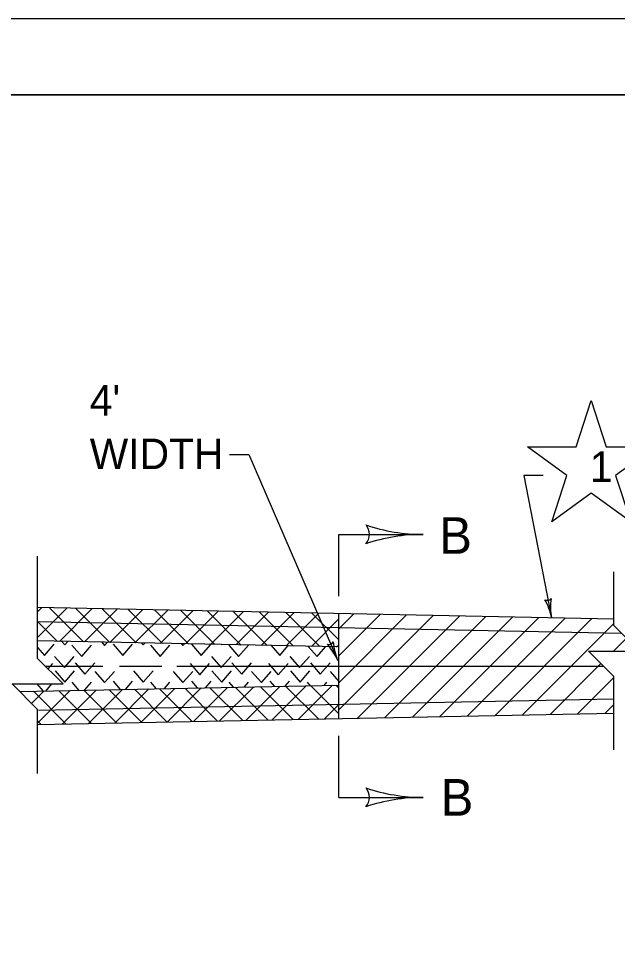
# Model space of a CAD drawing. Extents: x 998.4 to 1037, y 999 to 1022.8.
# Drawn here: x 1015.99 to 1019.92, y 1015.93 to 1022 of the extents above; entities that cross this region are included whole.
import ezdxf

# ---------------------------------------------------------------- set-up
doc = ezdxf.new("R2010")
doc.units = 0
for name, color, linetype in [('Level 1', 7, 'Continuous'), ('Level 10', 7, 'Continuous'), ('Level 11', 7, 'Continuous'), ('Level 14', 7, 'Continuous')]:
    doc.layers.add(name, color=color, linetype=linetype)

msp = doc.modelspace()

# ---------------------------------------------------------------- linework, layer by layer
at = {"layer": 'Level 1'}
for p, q in [((1017.3773, 1019.1458), (1017.5023, 1019.1458)), ((1017.5023, 1019.1458), (1018.087, 1017.7957)), ((1019.4313, 1019.0075), (1019.3063, 1019.0075)), ((1019.3063, 1019.0075), (1019.4871, 1018.0755)), ((1018.0933, 1018.2176), (1018.0933, 1018.6222)), ((1018.0933, 1018.6222), (1018.646, 1018.6222)), ((1018.0933, 1018.2176), (1018.0933, 1018.6222)), ((1018.0933, 1018.6222), (1018.646, 1018.6222)), ((1019.8958, 1018.0673), (1016.1193, 1018.1428)), ((1019.8958, 1018.0673), (1016.1193, 1018.1428)), ((1016.1193, 1018.1156), (1016.146, 1018.1423)), ((1016.1193, 1018.1156), (1016.146, 1018.1423)), ((1016.1193, 1017.9472), (1016.3111, 1018.1389)), ((1016.1193, 1017.9472), (1016.3111, 1018.1389)), ((1016.1979, 1018.1413), (1016.4211, 1017.9181)), ((1016.1979, 1018.1413), (1016.4211, 1017.9181)), ((1016.2618, 1017.9213), (1016.4763, 1018.1357)), ((1016.2618, 1017.9213), (1016.4763, 1018.1357)), ((1016.3698, 1018.1378), (1016.5929, 1017.9147)), ((1016.3698, 1018.1378), (1016.5929, 1017.9147)), ((1016.427, 1017.918), (1016.6414, 1018.1323)), ((1016.427, 1017.918), (1016.6414, 1018.1323)), ((1016.5418, 1018.1343), (1016.7648, 1017.9113)), ((1016.5418, 1018.1343), (1016.7648, 1017.9113)), ((1016.5922, 1017.9147), (1016.8065, 1018.129)), ((1016.5922, 1017.9147), (1016.8065, 1018.129)), ((1016.7136, 1018.1309), (1016.9367, 1017.9078)), ((1016.7136, 1018.1309), (1016.9367, 1017.9078)), ((1016.7573, 1017.9114), (1016.9718, 1018.1258)), ((1016.7573, 1017.9114), (1016.9718, 1018.1258)), ((1016.8854, 1018.1275), (1017.1086, 1017.9043)), ((1016.8854, 1018.1275), (1017.1086, 1017.9043)), ((1016.9225, 1017.9081), (1017.1368, 1018.1224)), ((1016.9225, 1017.9081), (1017.1368, 1018.1224)), ((1017.0574, 1018.124), (1017.2805, 1017.9009)), ((1017.0574, 1018.124), (1017.2805, 1017.9009)), ((1017.0876, 1017.9048), (1017.302, 1018.1192)), ((1017.0876, 1017.9048), (1017.302, 1018.1192)), ((1017.2293, 1018.1206), (1017.4523, 1017.8975)), ((1017.2293, 1018.1206), (1017.4523, 1017.8975)), ((1017.2528, 1017.9015), (1017.4672, 1018.1158)), ((1017.2528, 1017.9015), (1017.4672, 1018.1158)), ((1017.4011, 1018.1172), (1017.6242, 1017.8941)), ((1017.4011, 1018.1172), (1017.6242, 1017.8941)), ((1017.4179, 1017.8982), (1017.6323, 1018.1125)), ((1017.4179, 1017.8982), (1017.6323, 1018.1125)), ((1017.5731, 1018.1137), (1017.7961, 1017.8907)), ((1017.5731, 1018.1137), (1017.7961, 1017.8907)), ((1017.5831, 1017.8949), (1017.7974, 1018.1093)), ((1017.5831, 1017.8949), (1017.7974, 1018.1093)), ((1017.7449, 1018.1103), (1017.9679, 1017.8873)), ((1017.7449, 1018.1103), (1017.9679, 1017.8873)), ((1017.7483, 1017.8916), (1017.9626, 1018.1059)), ((1017.7483, 1017.8916), (1017.9626, 1018.1059)), ((1017.9168, 1018.1068), (1018.0933, 1017.9305)), ((1017.9168, 1018.1068), (1018.0933, 1017.9305)), ((1018.0887, 1018.1034), (1018.0933, 1018.0989)), ((1018.0887, 1018.1034), (1018.0933, 1018.0989)), ((1018.0933, 1017.4159), (1018.0933, 1018.1033)), ((1018.0933, 1017.4159), (1018.0933, 1018.1033)), ((1018.0933, 1018.004), (1018.1906, 1018.1013)), ((1018.0933, 1018.004), (1018.1906, 1018.1013)), ((1018.0933, 1017.8273), (1018.3638, 1018.0979)), ((1018.0933, 1017.8273), (1018.3638, 1018.0979)), ((1018.0933, 1017.6505), (1018.5372, 1018.0944)), ((1018.0933, 1017.6505), (1018.5372, 1018.0944)), ((1016.1193, 1018.0514), (1016.2492, 1017.9215)), ((1016.1193, 1018.0514), (1016.2492, 1017.9215)), ((1019.9482, 1017.9726), (1016.1193, 1018.0491)), ((1019.9482, 1017.9726), (1016.1193, 1018.0491)), ((1017.9134, 1017.8883), (1018.0933, 1018.0682)), ((1017.9134, 1017.8883), (1018.0933, 1018.0682)), ((1018.0933, 1017.4737), (1018.7106, 1018.091)), ((1018.0933, 1017.4737), (1018.7106, 1018.091)), ((1018.2146, 1017.4183), (1018.8838, 1018.0875)), ((1018.2146, 1017.4183), (1018.8838, 1018.0875)), ((1018.395, 1017.4219), (1019.0571, 1018.084)), ((1018.395, 1017.4219), (1019.0571, 1018.084)), ((1018.5754, 1017.4255), (1019.2305, 1018.0806)), ((1018.5754, 1017.4255), (1019.2305, 1018.0806)), ((1018.7558, 1017.4292), (1019.4037, 1018.0771)), ((1018.7558, 1017.4292), (1019.4037, 1018.0771)), ((1018.9362, 1017.4328), (1019.5771, 1018.0737)), ((1018.9362, 1017.4328), (1019.5771, 1018.0737)), ((1019.1166, 1017.4363), (1019.7504, 1018.0702)), ((1019.1166, 1017.4363), (1019.7504, 1018.0702)), ((1019.2969, 1017.44), (1019.8958, 1018.0388)), ((1019.2969, 1017.44), (1019.8958, 1018.0388)), ((1018.0933, 1017.8848), (1016.1193, 1017.9242)), ((1018.0933, 1017.8848), (1016.1193, 1017.9242)), ((1019.8921, 1017.8583), (1019.9773, 1017.9435)), ((1019.8921, 1017.8583), (1019.9773, 1017.9435)), ((1016.164, 1017.8293), (1016.2283, 1017.9031)), ((1016.164, 1017.8293), (1016.2283, 1017.9031)), ((1016.3441, 1017.8968), (1016.4083, 1017.8231)), ((1016.3441, 1017.8968), (1016.4083, 1017.8231)), ((1016.4083, 1017.8231), (1016.4726, 1017.8968)), ((1016.4083, 1017.8231), (1016.4726, 1017.8968)), ((1016.6137, 1017.9031), (1016.6779, 1017.8293)), ((1016.6137, 1017.9031), (1016.6779, 1017.8293)), ((1016.6779, 1017.8293), (1016.7422, 1017.9031)), ((1016.6779, 1017.8293), (1016.7422, 1017.9031)), ((1016.858, 1017.8968), (1016.9223, 1017.8231)), ((1016.858, 1017.8968), (1016.9223, 1017.8231)), ((1016.9223, 1017.8231), (1016.9865, 1017.8968)), ((1016.9223, 1017.8231), (1016.9865, 1017.8968)), ((1017.3719, 1017.8968), (1017.4362, 1017.8231)), ((1017.3719, 1017.8968), (1017.4362, 1017.8231)), ((1018.0786, 1017.885), (1018.0933, 1017.8997)), ((1018.0786, 1017.885), (1018.0933, 1017.8997)), ((1016.2304, 1017.8231), (1016.2947, 1017.7493)), ((1016.2304, 1017.8231), (1016.2947, 1017.7493)), ((1016.2947, 1017.7493), (1016.3588, 1017.8231)), ((1016.2947, 1017.7493), (1016.3588, 1017.8231)), ((1017.2583, 1017.8231), (1017.3225, 1017.7493)), ((1017.2583, 1017.8231), (1017.3225, 1017.7493)), ((1017.3225, 1017.7493), (1017.3867, 1017.8231)), ((1017.3225, 1017.7493), (1017.3867, 1017.8231)), ((1017.7722, 1017.8231), (1017.8364, 1017.7493)), ((1017.7722, 1017.8231), (1017.8364, 1017.7493)), ((1017.8364, 1017.7493), (1017.9006, 1017.8231)), ((1017.8364, 1017.7493), (1017.9006, 1017.8231)), ((1016.1691, 1017.7598), (1016.5467, 1017.7598)), ((1016.1691, 1017.7598), (1016.5467, 1017.7598)), ((1016.2978, 1017.6546), (1016.362, 1017.7283)), ((1016.2978, 1017.6546), (1016.362, 1017.7283)), ((1016.3652, 1017.7809), (1016.4294, 1017.7073)), ((1016.3652, 1017.7809), (1016.4294, 1017.7073)), ((1016.4294, 1017.7073), (1016.4937, 1017.7809)), ((1016.4294, 1017.7073), (1016.4937, 1017.7809)), ((1016.6568, 1017.7598), (1016.9342, 1017.7598)), ((1016.6568, 1017.7598), (1016.9342, 1017.7598)), ((1016.7475, 1017.7283), (1016.8117, 1017.6546)), ((1016.7475, 1017.7283), (1016.8117, 1017.6546)), ((1016.8117, 1017.6546), (1016.8759, 1017.7283)), ((1016.8117, 1017.6546), (1016.8759, 1017.7283)), ((1017.032, 1017.7598), (1019.8276, 1017.7598)), ((1017.032, 1017.7598), (1019.8276, 1017.7598)), ((1017.1182, 1017.7757), (1017.1824, 1017.7019)), ((1017.1182, 1017.7757), (1017.1824, 1017.7019)), ((1017.1824, 1017.7019), (1017.2466, 1017.7757)), ((1017.1824, 1017.7019), (1017.2466, 1017.7757)), ((1017.2614, 1017.7283), (1017.3256, 1017.6546)), ((1017.2614, 1017.7283), (1017.3256, 1017.6546)), ((1017.3256, 1017.6546), (1017.3898, 1017.7283)), ((1017.3256, 1017.6546), (1017.3898, 1017.7283)), ((1017.393, 1017.7809), (1017.4573, 1017.7073)), ((1017.393, 1017.7809), (1017.4573, 1017.7073)), ((1017.4573, 1017.7073), (1017.5215, 1017.7809)), ((1017.4573, 1017.7073), (1017.5215, 1017.7809)), ((1017.6321, 1017.7757), (1017.6963, 1017.7019)), ((1017.6321, 1017.7757), (1017.6963, 1017.7019)), ((1017.6963, 1017.7019), (1017.7605, 1017.7757)), ((1017.6963, 1017.7019), (1017.7605, 1017.7757)), ((1017.7753, 1017.7283), (1017.8395, 1017.6546)), ((1017.7753, 1017.7283), (1017.8395, 1017.6546)), ((1017.8395, 1017.6546), (1017.9038, 1017.7283)), ((1017.8395, 1017.6546), (1017.9038, 1017.7283)), ((1017.9069, 1017.7809), (1017.9712, 1017.7073)), ((1017.9069, 1017.7809), (1017.9712, 1017.7073)), ((1017.9712, 1017.7073), (1018.0354, 1017.7809)), ((1017.9712, 1017.7073), (1018.0354, 1017.7809)), ((1019.4773, 1017.4436), (1019.8105, 1017.7768)), ((1019.4773, 1017.4436), (1019.8105, 1017.7768)), ((1016.4937, 1017.7251), (1016.5579, 1017.6514)), ((1016.4937, 1017.7251), (1016.5579, 1017.6514)), ((1016.5579, 1017.6514), (1016.6222, 1017.7251)), ((1016.5579, 1017.6514), (1016.6222, 1017.7251)), ((1017.0076, 1017.7251), (1017.0718, 1017.6514)), ((1017.0076, 1017.7251), (1017.0718, 1017.6514)), ((1017.0718, 1017.6514), (1017.1361, 1017.7251)), ((1017.0718, 1017.6514), (1017.1361, 1017.7251)), ((1017.5215, 1017.7251), (1017.5858, 1017.6514)), ((1017.5215, 1017.7251), (1017.5858, 1017.6514)), ((1017.5858, 1017.6514), (1017.65, 1017.7251)), ((1017.5858, 1017.6514), (1017.65, 1017.7251)), ((1019.6578, 1017.4472), (1019.8958, 1017.6852)), ((1019.6578, 1017.4472), (1019.8958, 1017.6852)), ((1016.0026, 1017.5929), (1018.0933, 1017.6348)), ((1016.0026, 1017.5929), (1018.0933, 1017.6348)), ((1016.6243, 1017.3865), (1016.8476, 1017.6098)), ((1016.6243, 1017.3865), (1016.8476, 1017.6098)), ((1016.7533, 1017.6079), (1016.9679, 1017.3933)), ((1016.7533, 1017.6079), (1016.9679, 1017.3933)), ((1016.7963, 1017.3899), (1017.0195, 1017.6133)), ((1016.7963, 1017.3899), (1017.0195, 1017.6133)), ((1016.9185, 1017.6112), (1017.133, 1017.3967)), ((1016.9185, 1017.6112), (1017.133, 1017.3967)), ((1016.9681, 1017.3933), (1017.1914, 1017.6167)), ((1016.9681, 1017.3933), (1017.1914, 1017.6167)), ((1017.0836, 1017.6145), (1017.2981, 1017.4)), ((1017.0836, 1017.6145), (1017.2981, 1017.4)), ((1017.14, 1017.3968), (1017.3633, 1017.6201)), ((1017.14, 1017.3968), (1017.3633, 1017.6201)), ((1017.2488, 1017.6178), (1017.4633, 1017.4033)), ((1017.2488, 1017.6178), (1017.4633, 1017.4033)), ((1017.3119, 1017.4003), (1017.5353, 1017.6236)), ((1017.3119, 1017.4003), (1017.5353, 1017.6236)), ((1017.4139, 1017.6211), (1017.6284, 1017.4066)), ((1017.4139, 1017.6211), (1017.6284, 1017.4066)), ((1017.4838, 1017.4037), (1017.7071, 1017.627)), ((1017.4838, 1017.4037), (1017.7071, 1017.627)), ((1017.579, 1017.6244), (1017.7935, 1017.4099)), ((1017.579, 1017.6244), (1017.7935, 1017.4099)), ((1017.6557, 1017.4071), (1017.879, 1017.6304)), ((1017.6557, 1017.4071), (1017.879, 1017.6304)), ((1017.7442, 1017.6278), (1017.9588, 1017.4132)), ((1017.7442, 1017.6278), (1017.9588, 1017.4132)), ((1017.8276, 1017.4106), (1018.0508, 1017.6338)), ((1017.8276, 1017.4106), (1018.0508, 1017.6338)), ((1017.9093, 1017.631), (1018.0933, 1017.4472)), ((1017.9093, 1017.631), (1018.0933, 1017.4472)), ((1018.0745, 1017.6343), (1018.0933, 1017.6157)), ((1018.0745, 1017.6343), (1018.0933, 1017.6157)), ((1016.0798, 1017.5157), (1016.1601, 1017.596)), ((1016.0798, 1017.5157), (1016.1601, 1017.596)), ((1016.0928, 1017.5947), (1016.3073, 1017.3802)), ((1016.0928, 1017.5947), (1016.3073, 1017.3802)), ((1016.12, 1017.3875), (1016.332, 1017.5995)), ((1016.12, 1017.3875), (1016.332, 1017.5995)), ((1016.1252, 1017.4703), (1019.8958, 1017.5458)), ((1016.1252, 1017.4703), (1019.8958, 1017.5458)), ((1016.2578, 1017.598), (1016.4724, 1017.3834)), ((1016.2578, 1017.598), (1016.4724, 1017.3834)), ((1016.2806, 1017.3796), (1016.5038, 1017.6029)), ((1016.2806, 1017.3796), (1016.5038, 1017.6029)), ((1016.4231, 1017.6013), (1016.6376, 1017.3868)), ((1016.4231, 1017.6013), (1016.6376, 1017.3868)), ((1016.4525, 1017.3831), (1016.6758, 1017.6063)), ((1016.4525, 1017.3831), (1016.6758, 1017.6063)), ((1016.5882, 1017.6046), (1016.8027, 1017.3901)), ((1016.5882, 1017.6046), (1016.8027, 1017.3901)), ((1017.9994, 1017.414), (1018.0933, 1017.5078)), ((1017.9994, 1017.414), (1018.0933, 1017.5078)), ((1019.8381, 1017.4508), (1019.8958, 1017.5085)), ((1019.8381, 1017.4508), (1019.8958, 1017.5085)), ((1016.1193, 1017.3764), (1019.8958, 1017.452)), ((1016.1193, 1017.3764), (1019.8958, 1017.452)), ((1016.1207, 1017.3983), (1016.1422, 1017.3768)), ((1016.1207, 1017.3983), (1016.1422, 1017.3768)), ((1018.0933, 1016.9), (1018.0933, 1017.3019)), ((1018.0933, 1016.9), (1018.0933, 1017.3019)), ((1018.0933, 1016.9), (1018.646, 1016.9)), ((1018.0933, 1016.9), (1018.646, 1016.9))]:
    msp.add_line(p, q, dxfattribs=at)
for points in [[(1007, 1000.5), (1035.5, 1000.5), (1035.5, 1021.5), (1007, 1021.5)], [(1019.3286, 1019.1962), (1019.6481, 1019.1962), (1019.7467, 1019.4997), (1019.8454, 1019.1962), (1020.1648, 1019.1962), (1019.9064, 1019.0083), (1020.0053, 1018.7046), (1019.7467, 1018.8923), (1019.4883, 1018.7046), (1019.5868, 1019.0083)]]:
    msp.add_lwpolyline(points, close=True, dxfattribs=at)
for points in [[(1016.1193, 1017.0558), (1016.1193, 1017.4761), (1015.9527, 1017.6428), (1016.286, 1017.6428), (1016.1193, 1017.8095), (1016.1193, 1018.4799)], [(1016.1193, 1017.0558), (1016.1193, 1017.4761), (1015.9527, 1017.6428), (1016.286, 1017.6428), (1016.1193, 1017.8095), (1016.1193, 1018.4799)], [(1019.8958, 1017.2112), (1019.8958, 1017.6916), (1019.7291, 1017.8583), (1020.0624, 1017.8583), (1019.8958, 1018.025), (1019.8958, 1018.3763)], [(1019.8958, 1017.2112), (1019.8958, 1017.6916), (1019.7291, 1017.8583), (1020.0624, 1017.8583), (1019.8958, 1018.025), (1019.8958, 1018.3763)], [(1016.2776, 1017.921), (1016.2978, 1017.8978)], [(1016.2776, 1017.921), (1016.2978, 1017.8978)], [(1016.2978, 1017.8978), (1016.3173, 1017.9202)], [(1016.2978, 1017.8978), (1016.3173, 1017.9202)], [(1016.5396, 1017.9158), (1016.5579, 1017.8947)], [(1016.5396, 1017.9158), (1016.5579, 1017.8947)], [(1016.5579, 1017.8947), (1016.5758, 1017.915)], [(1016.5579, 1017.8947), (1016.5758, 1017.915)], [(1016.8006, 1017.9105), (1016.8117, 1017.8978)], [(1016.8006, 1017.9105), (1016.8117, 1017.8978)], [(1016.8117, 1017.8978), (1016.8224, 1017.9101)], [(1016.8117, 1017.8978), (1016.8224, 1017.9101)], [(1016.1193, 1017.8806), (1016.164, 1017.8293)], [(1016.1193, 1017.8806), (1016.164, 1017.8293)], [(1017.0625, 1017.9053), (1017.0718, 1017.8947)], [(1017.0625, 1017.9053), (1017.0718, 1017.8947)], [(1017.0718, 1017.8947), (1017.0808, 1017.9049)], [(1017.0718, 1017.8947), (1017.0808, 1017.9049)], [(1017.1276, 1017.9031), (1017.1918, 1017.8293)], [(1017.1276, 1017.9031), (1017.1918, 1017.8293)], [(1017.1918, 1017.8293), (1017.2547, 1017.9014)], [(1017.1918, 1017.8293), (1017.2547, 1017.9014)], [(1017.3236, 1017.9001), (1017.3256, 1017.8978)], [(1017.3236, 1017.9001), (1017.3256, 1017.8978)], [(1017.3256, 1017.8978), (1017.3275, 1017.9)], [(1017.3256, 1017.8978), (1017.3275, 1017.9)], [(1017.4362, 1017.8231), (1017.5003, 1017.8966)], [(1017.4362, 1017.8231), (1017.5003, 1017.8966)], [(1017.5855, 1017.8948), (1017.5858, 1017.8947)], [(1017.5855, 1017.8948), (1017.5858, 1017.8947)], [(1017.5858, 1017.8947), (1017.5859, 1017.8948)], [(1017.5858, 1017.8947), (1017.5859, 1017.8948)], [(1017.6498, 1017.8936), (1017.7058, 1017.8293)], [(1017.6498, 1017.8936), (1017.7058, 1017.8293)], [(1017.7058, 1017.8293), (1017.7598, 1017.8913)], [(1017.7058, 1017.8293), (1017.7598, 1017.8913)], [(1017.8928, 1017.8888), (1017.9501, 1017.8231)], [(1017.8928, 1017.8888), (1017.9501, 1017.8231)], [(1017.9501, 1017.8231), (1018.0053, 1017.8865)], [(1017.9501, 1017.8231), (1018.0053, 1017.8865)], [(1019.8958, 1017.6916), (1019.7291, 1017.8583)], [(1019.8958, 1017.6916), (1019.7291, 1017.8583)], [(1016.1883, 1017.7407), (1016.2188, 1017.7757)], [(1016.1883, 1017.7407), (1016.2188, 1017.7757)], [(1016.2336, 1017.7283), (1016.2978, 1017.6546)], [(1016.2336, 1017.7283), (1016.2978, 1017.6546)], [(1018.0354, 1017.7251), (1018.0933, 1017.6588)], [(1018.0354, 1017.7251), (1018.0933, 1017.6588)], [(1016.1146, 1017.6428), (1016.1554, 1017.596)], [(1016.1146, 1017.6428), (1016.1554, 1017.596)], [(1016.173, 1017.5963), (1016.2135, 1017.6428)], [(1016.173, 1017.5963), (1016.2135, 1017.6428)], [(1016.3441, 1017.6535), (1016.3902, 1017.6008)], [(1016.3441, 1017.6535), (1016.3902, 1017.6008)], [(1016.4272, 1017.6014), (1016.4726, 1017.6535)], [(1016.4272, 1017.6014), (1016.4726, 1017.6535)], [(1016.6137, 1017.6598), (1016.6605, 1017.6061)], [(1016.6137, 1017.6598), (1016.6605, 1017.6061)], [(1016.696, 1017.6068), (1016.7422, 1017.6598)], [(1016.696, 1017.6068), (1016.7422, 1017.6598)], [(1016.858, 1017.6535), (1016.8953, 1017.6108)], [(1016.858, 1017.6535), (1016.8953, 1017.6108)], [(1016.9503, 1017.6119), (1016.9865, 1017.6535)], [(1016.9503, 1017.6119), (1016.9865, 1017.6535)], [(1017.1276, 1017.6598), (1017.1656, 1017.6163)], [(1017.1276, 1017.6598), (1017.1656, 1017.6163)], [(1017.2189, 1017.6173), (1017.2561, 1017.6598)], [(1017.2189, 1017.6173), (1017.2561, 1017.6598)], [(1017.3719, 1017.6535), (1017.4003, 1017.6209)], [(1017.3719, 1017.6535), (1017.4003, 1017.6209)], [(1017.4732, 1017.6224), (1017.5004, 1017.6535)], [(1017.4732, 1017.6224), (1017.5004, 1017.6535)], [(1017.6415, 1017.6598), (1017.6707, 1017.6263)], [(1017.6415, 1017.6598), (1017.6707, 1017.6263)], [(1017.742, 1017.6278), (1017.77, 1017.6598)], [(1017.742, 1017.6278), (1017.77, 1017.6598)], [(1017.8858, 1017.6535), (1017.9054, 1017.631)], [(1017.8858, 1017.6535), (1017.9054, 1017.631)], [(1017.9963, 1017.6328), (1018.0143, 1017.6535)], [(1017.9963, 1017.6328), (1018.0143, 1017.6535)]]:
    msp.add_lwpolyline(points, dxfattribs=at)
for centre, radius, start, end in [((1018.2004, 1018.6223), 0.0938, 318.7746, 40.89129), ((1018.2004, 1018.6223), 0.0938, 318.7746, 40.89129), ((1018.646, 1019.794), 1.1719, 251.34716, 269.99389), ((1018.646, 1019.794), 1.1719, 251.34716, 269.99389), ((1018.646, 1017.4503), 1.1719, 90, 108.66878), ((1018.646, 1017.4503), 1.1719, 90, 108.66878), ((1018.646, 1017.4503), 1.1719, 89.98778, 90), ((1018.646, 1017.4503), 1.1719, 89.98778, 90), ((1019.4588, 1018.2213), 0.0312, 239.75016, 321.86686), ((1019.1036, 1018.0011), 0.3906, 10.97557, 29.64435), ((1019.8706, 1018.1499), 0.3906, 172.32272, 190.96946), ((1019.1036, 1018.0011), 0.3906, 10.96334, 10.97557), ((1018.028, 1017.932), 0.0312, 252.19178, 334.30847), ((1018.4455, 1017.9509), 0.3906, 184.76434, 203.41107), ((1017.7285, 1017.6404), 0.3906, 23.41718, 42.08596), ((1017.7285, 1017.6404), 0.3906, 23.40496, 23.41718), ((1018.2004, 1016.9001), 0.0938, 318.7746, 40.89129), ((1018.2004, 1016.9001), 0.0938, 318.7746, 40.89129), ((1018.646, 1018.0719), 1.1719, 251.34716, 269.99389), ((1018.646, 1018.0719), 1.1719, 251.34716, 269.99389), ((1018.646, 1015.7281), 1.1719, 90, 108.66878), ((1018.646, 1015.7281), 1.1719, 90, 108.66878), ((1018.646, 1015.7281), 1.1719, 89.98778, 90), ((1018.646, 1015.7281), 1.1719, 89.98778, 90)]:
    msp.add_arc(centre, radius, start, end, dxfattribs=at)
at = {"layer": 'Level 10'}
msp.add_line((1007, 1021.5), (1035.5, 1021.5), dxfattribs=at)
msp.add_line((1007, 1021.5), (1035.5, 1021.5), dxfattribs=at)
at = {"layer": 'Level 11'}
msp.add_lwpolyline([(1007, 1021.5), (1035.5, 1021.5), (1035.5, 1000.5), (1007, 1000.5)], close=True, dxfattribs=at)
at = {"layer": 'Level 14'}
msp.add_line((1000, 1022), (1036, 1022), dxfattribs=at)

# ---------------------------------------------------------------- texts
at = {"layer": 'Level 1'}
for s, height, p in [("4'", 0.2, (1016.4608, 1019.3995)), ('WIDTH', 0.2, (1016.4608, 1019.0495)), ('1', 0.2, (1019.7377, 1018.9657)), ('B', 0.24, (1018.7509, 1018.4948)), ('B', 0.24, (1018.7509, 1018.4948)), ('B', 0.24, (1018.7603, 1016.7799)), ('B', 0.24, (1018.7603, 1016.7799))]:
    msp.add_text(s, height=height, dxfattribs=at).set_placement(p)

doc.saveas('drawing.dxf')
